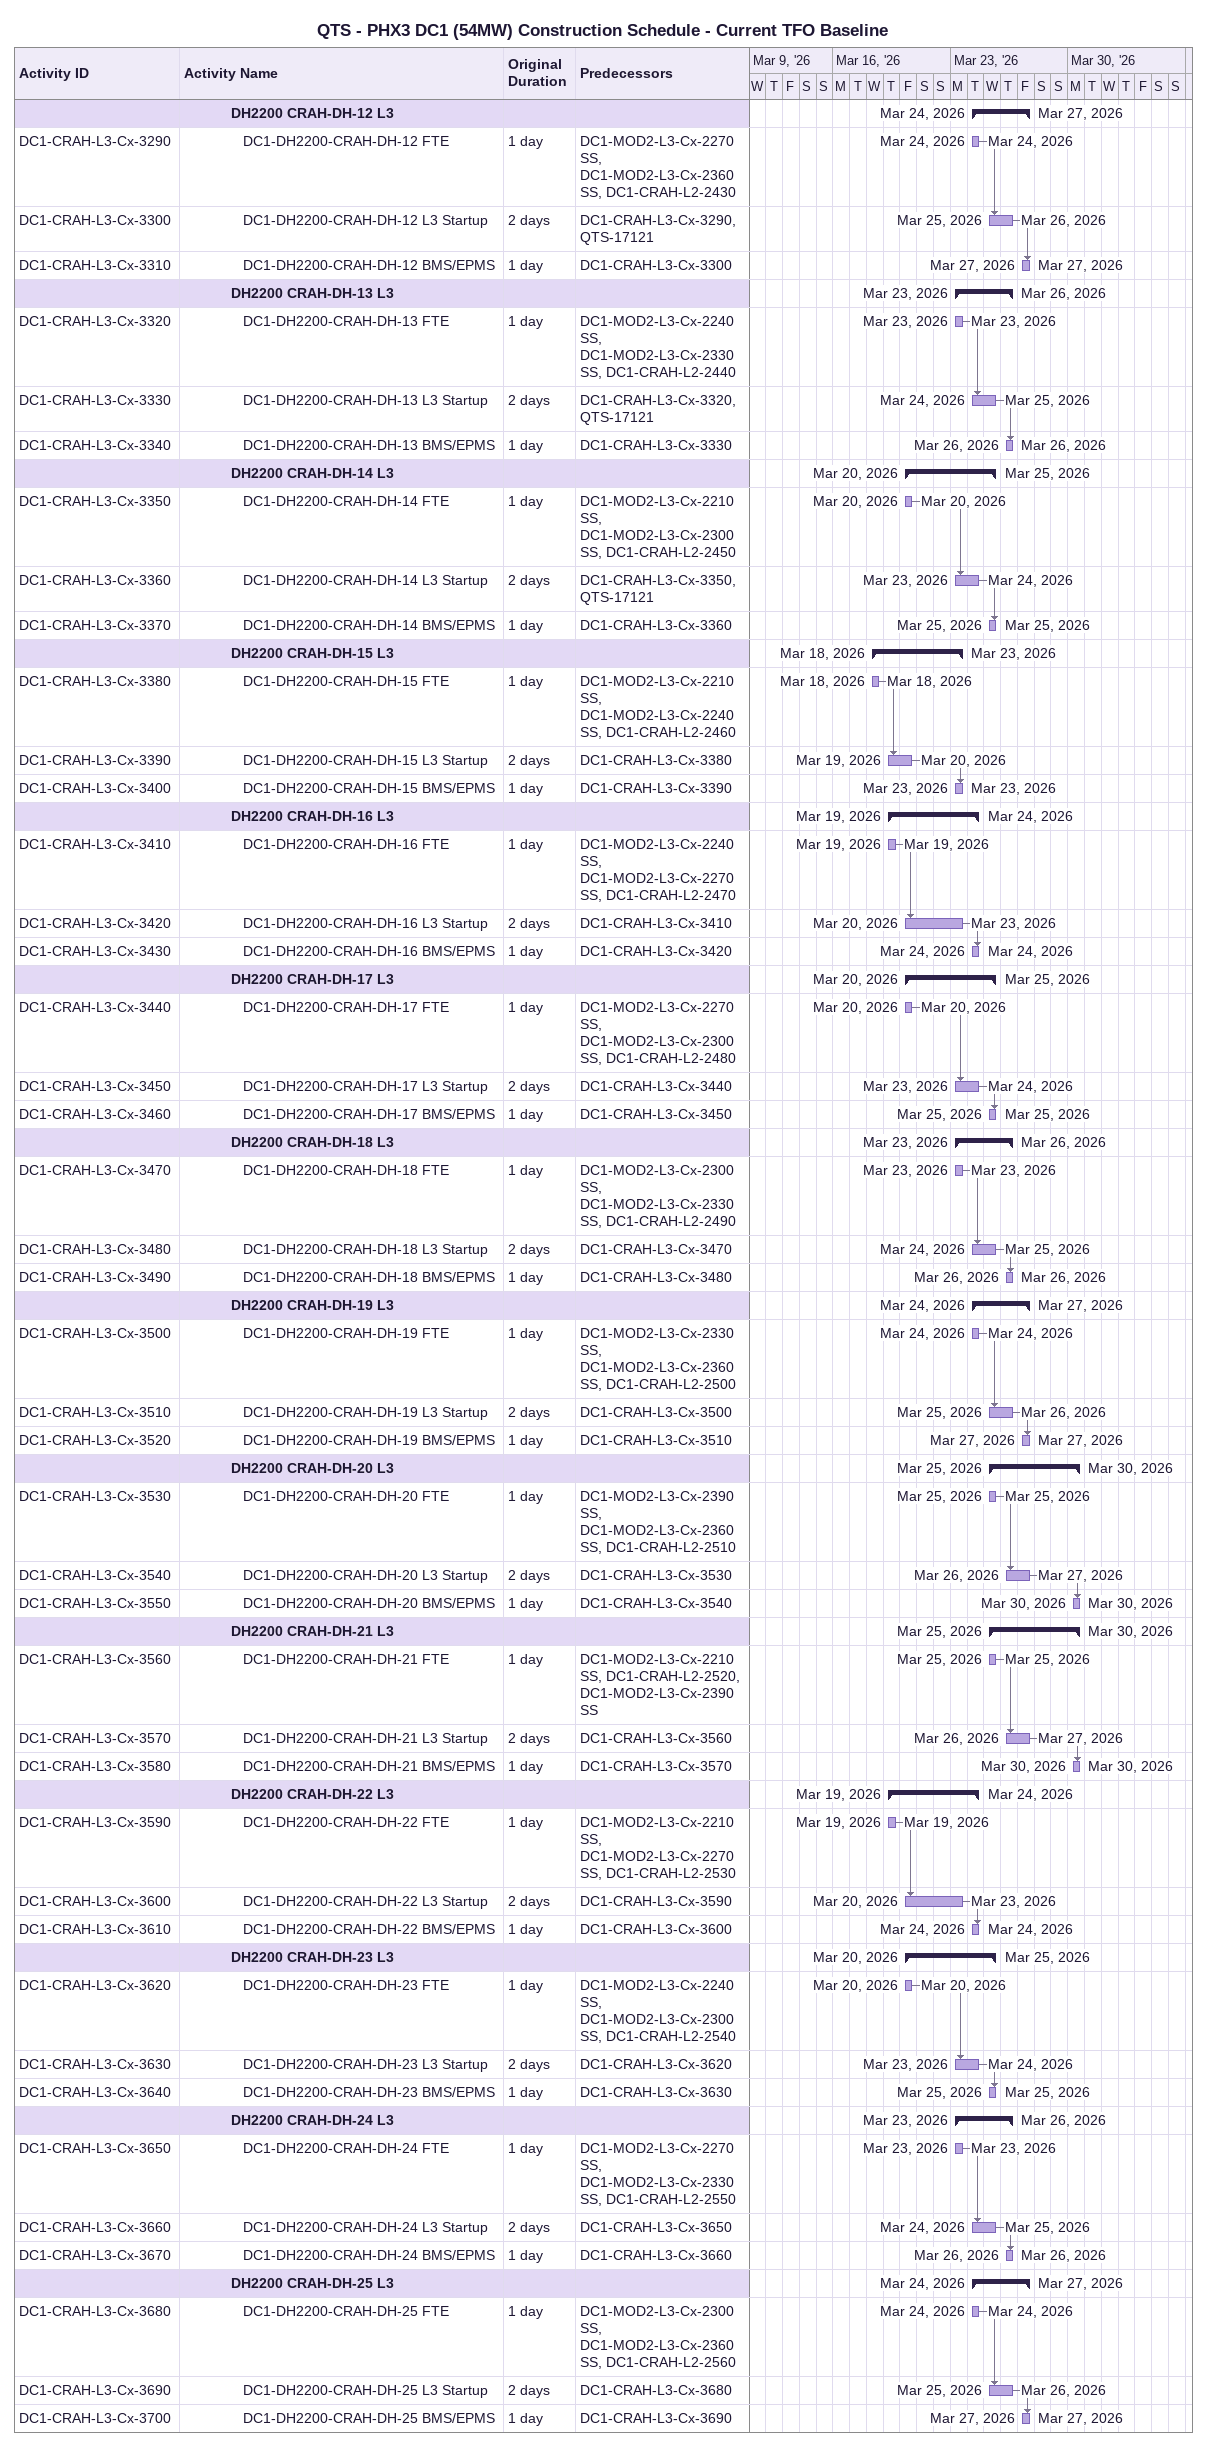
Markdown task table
QTS - PHX3 DC1 (54MW) Construction Schedule - Current TFO Baseline

| ID | Level | Task | Original duration | Start | Finish | Predecessors |
|---|---|---|---|---|---|---|
|  | 5 | **DH2200 CRAH-DH-12 L3** |  | 2026-03-24 | 2026-03-27 |  |
| DC1-CRAH-L3-Cx-3290 | 6 | DC1-DH2200-CRAH-DH-12 FTE | 1d | 2026-03-24 | 2026-03-24 | DC1-MOD2-L3-Cx-2270SS, DC1-MOD2-L3-Cx-2360SS, DC1-CRAH-L2-2430 |
| DC1-CRAH-L3-Cx-3300 | 6 | DC1-DH2200-CRAH-DH-12 L3 Startup | 2d | 2026-03-25 | 2026-03-26 | DC1-CRAH-L3-Cx-3290, QTS-17121 |
| DC1-CRAH-L3-Cx-3310 | 6 | DC1-DH2200-CRAH-DH-12 BMS/EPMS | 1d | 2026-03-27 | 2026-03-27 | DC1-CRAH-L3-Cx-3300 |
|  | 5 | **DH2200 CRAH-DH-13 L3** |  | 2026-03-23 | 2026-03-26 |  |
| DC1-CRAH-L3-Cx-3320 | 6 | DC1-DH2200-CRAH-DH-13 FTE | 1d | 2026-03-23 | 2026-03-23 | DC1-MOD2-L3-Cx-2240SS, DC1-MOD2-L3-Cx-2330SS, DC1-CRAH-L2-2440 |
| DC1-CRAH-L3-Cx-3330 | 6 | DC1-DH2200-CRAH-DH-13 L3 Startup | 2d | 2026-03-24 | 2026-03-25 | DC1-CRAH-L3-Cx-3320, QTS-17121 |
| DC1-CRAH-L3-Cx-3340 | 6 | DC1-DH2200-CRAH-DH-13 BMS/EPMS | 1d | 2026-03-26 | 2026-03-26 | DC1-CRAH-L3-Cx-3330 |
|  | 5 | **DH2200 CRAH-DH-14 L3** |  | 2026-03-20 | 2026-03-25 |  |
| DC1-CRAH-L3-Cx-3350 | 6 | DC1-DH2200-CRAH-DH-14 FTE | 1d | 2026-03-20 | 2026-03-20 | DC1-MOD2-L3-Cx-2210SS, DC1-MOD2-L3-Cx-2300SS, DC1-CRAH-L2-2450 |
| DC1-CRAH-L3-Cx-3360 | 6 | DC1-DH2200-CRAH-DH-14 L3 Startup | 2d | 2026-03-23 | 2026-03-24 | DC1-CRAH-L3-Cx-3350, QTS-17121 |
| DC1-CRAH-L3-Cx-3370 | 6 | DC1-DH2200-CRAH-DH-14 BMS/EPMS | 1d | 2026-03-25 | 2026-03-25 | DC1-CRAH-L3-Cx-3360 |
|  | 5 | **DH2200 CRAH-DH-15 L3** |  | 2026-03-18 | 2026-03-23 |  |
| DC1-CRAH-L3-Cx-3380 | 6 | DC1-DH2200-CRAH-DH-15 FTE | 1d | 2026-03-18 | 2026-03-18 | DC1-MOD2-L3-Cx-2210SS, DC1-MOD2-L3-Cx-2240SS, DC1-CRAH-L2-2460 |
| DC1-CRAH-L3-Cx-3390 | 6 | DC1-DH2200-CRAH-DH-15 L3 Startup | 2d | 2026-03-19 | 2026-03-20 | DC1-CRAH-L3-Cx-3380 |
| DC1-CRAH-L3-Cx-3400 | 6 | DC1-DH2200-CRAH-DH-15 BMS/EPMS | 1d | 2026-03-23 | 2026-03-23 | DC1-CRAH-L3-Cx-3390 |
|  | 5 | **DH2200 CRAH-DH-16 L3** |  | 2026-03-19 | 2026-03-24 |  |
| DC1-CRAH-L3-Cx-3410 | 6 | DC1-DH2200-CRAH-DH-16 FTE | 1d | 2026-03-19 | 2026-03-19 | DC1-MOD2-L3-Cx-2240SS, DC1-MOD2-L3-Cx-2270SS, DC1-CRAH-L2-2470 |
| DC1-CRAH-L3-Cx-3420 | 6 | DC1-DH2200-CRAH-DH-16 L3 Startup | 2d | 2026-03-20 | 2026-03-23 | DC1-CRAH-L3-Cx-3410 |
| DC1-CRAH-L3-Cx-3430 | 6 | DC1-DH2200-CRAH-DH-16 BMS/EPMS | 1d | 2026-03-24 | 2026-03-24 | DC1-CRAH-L3-Cx-3420 |
|  | 5 | **DH2200 CRAH-DH-17 L3** |  | 2026-03-20 | 2026-03-25 |  |
| DC1-CRAH-L3-Cx-3440 | 6 | DC1-DH2200-CRAH-DH-17 FTE | 1d | 2026-03-20 | 2026-03-20 | DC1-MOD2-L3-Cx-2270SS, DC1-MOD2-L3-Cx-2300SS, DC1-CRAH-L2-2480 |
| DC1-CRAH-L3-Cx-3450 | 6 | DC1-DH2200-CRAH-DH-17 L3 Startup | 2d | 2026-03-23 | 2026-03-24 | DC1-CRAH-L3-Cx-3440 |
| DC1-CRAH-L3-Cx-3460 | 6 | DC1-DH2200-CRAH-DH-17 BMS/EPMS | 1d | 2026-03-25 | 2026-03-25 | DC1-CRAH-L3-Cx-3450 |
|  | 5 | **DH2200 CRAH-DH-18 L3** |  | 2026-03-23 | 2026-03-26 |  |
| DC1-CRAH-L3-Cx-3470 | 6 | DC1-DH2200-CRAH-DH-18 FTE | 1d | 2026-03-23 | 2026-03-23 | DC1-MOD2-L3-Cx-2300SS, DC1-MOD2-L3-Cx-2330SS, DC1-CRAH-L2-2490 |
| DC1-CRAH-L3-Cx-3480 | 6 | DC1-DH2200-CRAH-DH-18 L3 Startup | 2d | 2026-03-24 | 2026-03-25 | DC1-CRAH-L3-Cx-3470 |
| DC1-CRAH-L3-Cx-3490 | 6 | DC1-DH2200-CRAH-DH-18 BMS/EPMS | 1d | 2026-03-26 | 2026-03-26 | DC1-CRAH-L3-Cx-3480 |
|  | 5 | **DH2200 CRAH-DH-19 L3** |  | 2026-03-24 | 2026-03-27 |  |
| DC1-CRAH-L3-Cx-3500 | 6 | DC1-DH2200-CRAH-DH-19 FTE | 1d | 2026-03-24 | 2026-03-24 | DC1-MOD2-L3-Cx-2330SS, DC1-MOD2-L3-Cx-2360SS, DC1-CRAH-L2-2500 |
| DC1-CRAH-L3-Cx-3510 | 6 | DC1-DH2200-CRAH-DH-19 L3 Startup | 2d | 2026-03-25 | 2026-03-26 | DC1-CRAH-L3-Cx-3500 |
| DC1-CRAH-L3-Cx-3520 | 6 | DC1-DH2200-CRAH-DH-19 BMS/EPMS | 1d | 2026-03-27 | 2026-03-27 | DC1-CRAH-L3-Cx-3510 |
|  | 5 | **DH2200 CRAH-DH-20 L3** |  | 2026-03-25 | 2026-03-30 |  |
| DC1-CRAH-L3-Cx-3530 | 6 | DC1-DH2200-CRAH-DH-20 FTE | 1d | 2026-03-25 | 2026-03-25 | DC1-MOD2-L3-Cx-2390SS, DC1-MOD2-L3-Cx-2360SS, DC1-CRAH-L2-2510 |
| DC1-CRAH-L3-Cx-3540 | 6 | DC1-DH2200-CRAH-DH-20 L3 Startup | 2d | 2026-03-26 | 2026-03-27 | DC1-CRAH-L3-Cx-3530 |
| DC1-CRAH-L3-Cx-3550 | 6 | DC1-DH2200-CRAH-DH-20 BMS/EPMS | 1d | 2026-03-30 | 2026-03-30 | DC1-CRAH-L3-Cx-3540 |
|  | 5 | **DH2200 CRAH-DH-21 L3** |  | 2026-03-25 | 2026-03-30 |  |
| DC1-CRAH-L3-Cx-3560 | 6 | DC1-DH2200-CRAH-DH-21 FTE | 1d | 2026-03-25 | 2026-03-25 | DC1-MOD2-L3-Cx-2210SS, DC1-CRAH-L2-2520, DC1-MOD2-L3-Cx-2390SS |
| DC1-CRAH-L3-Cx-3570 | 6 | DC1-DH2200-CRAH-DH-21 L3 Startup | 2d | 2026-03-26 | 2026-03-27 | DC1-CRAH-L3-Cx-3560 |
| DC1-CRAH-L3-Cx-3580 | 6 | DC1-DH2200-CRAH-DH-21 BMS/EPMS | 1d | 2026-03-30 | 2026-03-30 | DC1-CRAH-L3-Cx-3570 |
|  | 5 | **DH2200 CRAH-DH-22 L3** |  | 2026-03-19 | 2026-03-24 |  |
| DC1-CRAH-L3-Cx-3590 | 6 | DC1-DH2200-CRAH-DH-22 FTE | 1d | 2026-03-19 | 2026-03-19 | DC1-MOD2-L3-Cx-2210SS, DC1-MOD2-L3-Cx-2270SS, DC1-CRAH-L2-2530 |
| DC1-CRAH-L3-Cx-3600 | 6 | DC1-DH2200-CRAH-DH-22 L3 Startup | 2d | 2026-03-20 | 2026-03-23 | DC1-CRAH-L3-Cx-3590 |
| DC1-CRAH-L3-Cx-3610 | 6 | DC1-DH2200-CRAH-DH-22 BMS/EPMS | 1d | 2026-03-24 | 2026-03-24 | DC1-CRAH-L3-Cx-3600 |
|  | 5 | **DH2200 CRAH-DH-23 L3** |  | 2026-03-20 | 2026-03-25 |  |
| DC1-CRAH-L3-Cx-3620 | 6 | DC1-DH2200-CRAH-DH-23 FTE | 1d | 2026-03-20 | 2026-03-20 | DC1-MOD2-L3-Cx-2240SS, DC1-MOD2-L3-Cx-2300SS, DC1-CRAH-L2-2540 |
| DC1-CRAH-L3-Cx-3630 | 6 | DC1-DH2200-CRAH-DH-23 L3 Startup | 2d | 2026-03-23 | 2026-03-24 | DC1-CRAH-L3-Cx-3620 |
| DC1-CRAH-L3-Cx-3640 | 6 | DC1-DH2200-CRAH-DH-23 BMS/EPMS | 1d | 2026-03-25 | 2026-03-25 | DC1-CRAH-L3-Cx-3630 |
|  | 5 | **DH2200 CRAH-DH-24 L3** |  | 2026-03-23 | 2026-03-26 |  |
| DC1-CRAH-L3-Cx-3650 | 6 | DC1-DH2200-CRAH-DH-24 FTE | 1d | 2026-03-23 | 2026-03-23 | DC1-MOD2-L3-Cx-2270SS, DC1-MOD2-L3-Cx-2330SS, DC1-CRAH-L2-2550 |
| DC1-CRAH-L3-Cx-3660 | 6 | DC1-DH2200-CRAH-DH-24 L3 Startup | 2d | 2026-03-24 | 2026-03-25 | DC1-CRAH-L3-Cx-3650 |
| DC1-CRAH-L3-Cx-3670 | 6 | DC1-DH2200-CRAH-DH-24 BMS/EPMS | 1d | 2026-03-26 | 2026-03-26 | DC1-CRAH-L3-Cx-3660 |
|  | 5 | **DH2200 CRAH-DH-25 L3** |  | 2026-03-24 | 2026-03-27 |  |
| DC1-CRAH-L3-Cx-3680 | 6 | DC1-DH2200-CRAH-DH-25 FTE | 1d | 2026-03-24 | 2026-03-24 | DC1-MOD2-L3-Cx-2300SS, DC1-MOD2-L3-Cx-2360SS, DC1-CRAH-L2-2560 |
| DC1-CRAH-L3-Cx-3690 | 6 | DC1-DH2200-CRAH-DH-25 L3 Startup | 2d | 2026-03-25 | 2026-03-26 | DC1-CRAH-L3-Cx-3680 |
| DC1-CRAH-L3-Cx-3700 | 6 | DC1-DH2200-CRAH-DH-25 BMS/EPMS | 1d | 2026-03-27 | 2026-03-27 | DC1-CRAH-L3-Cx-3690 |
